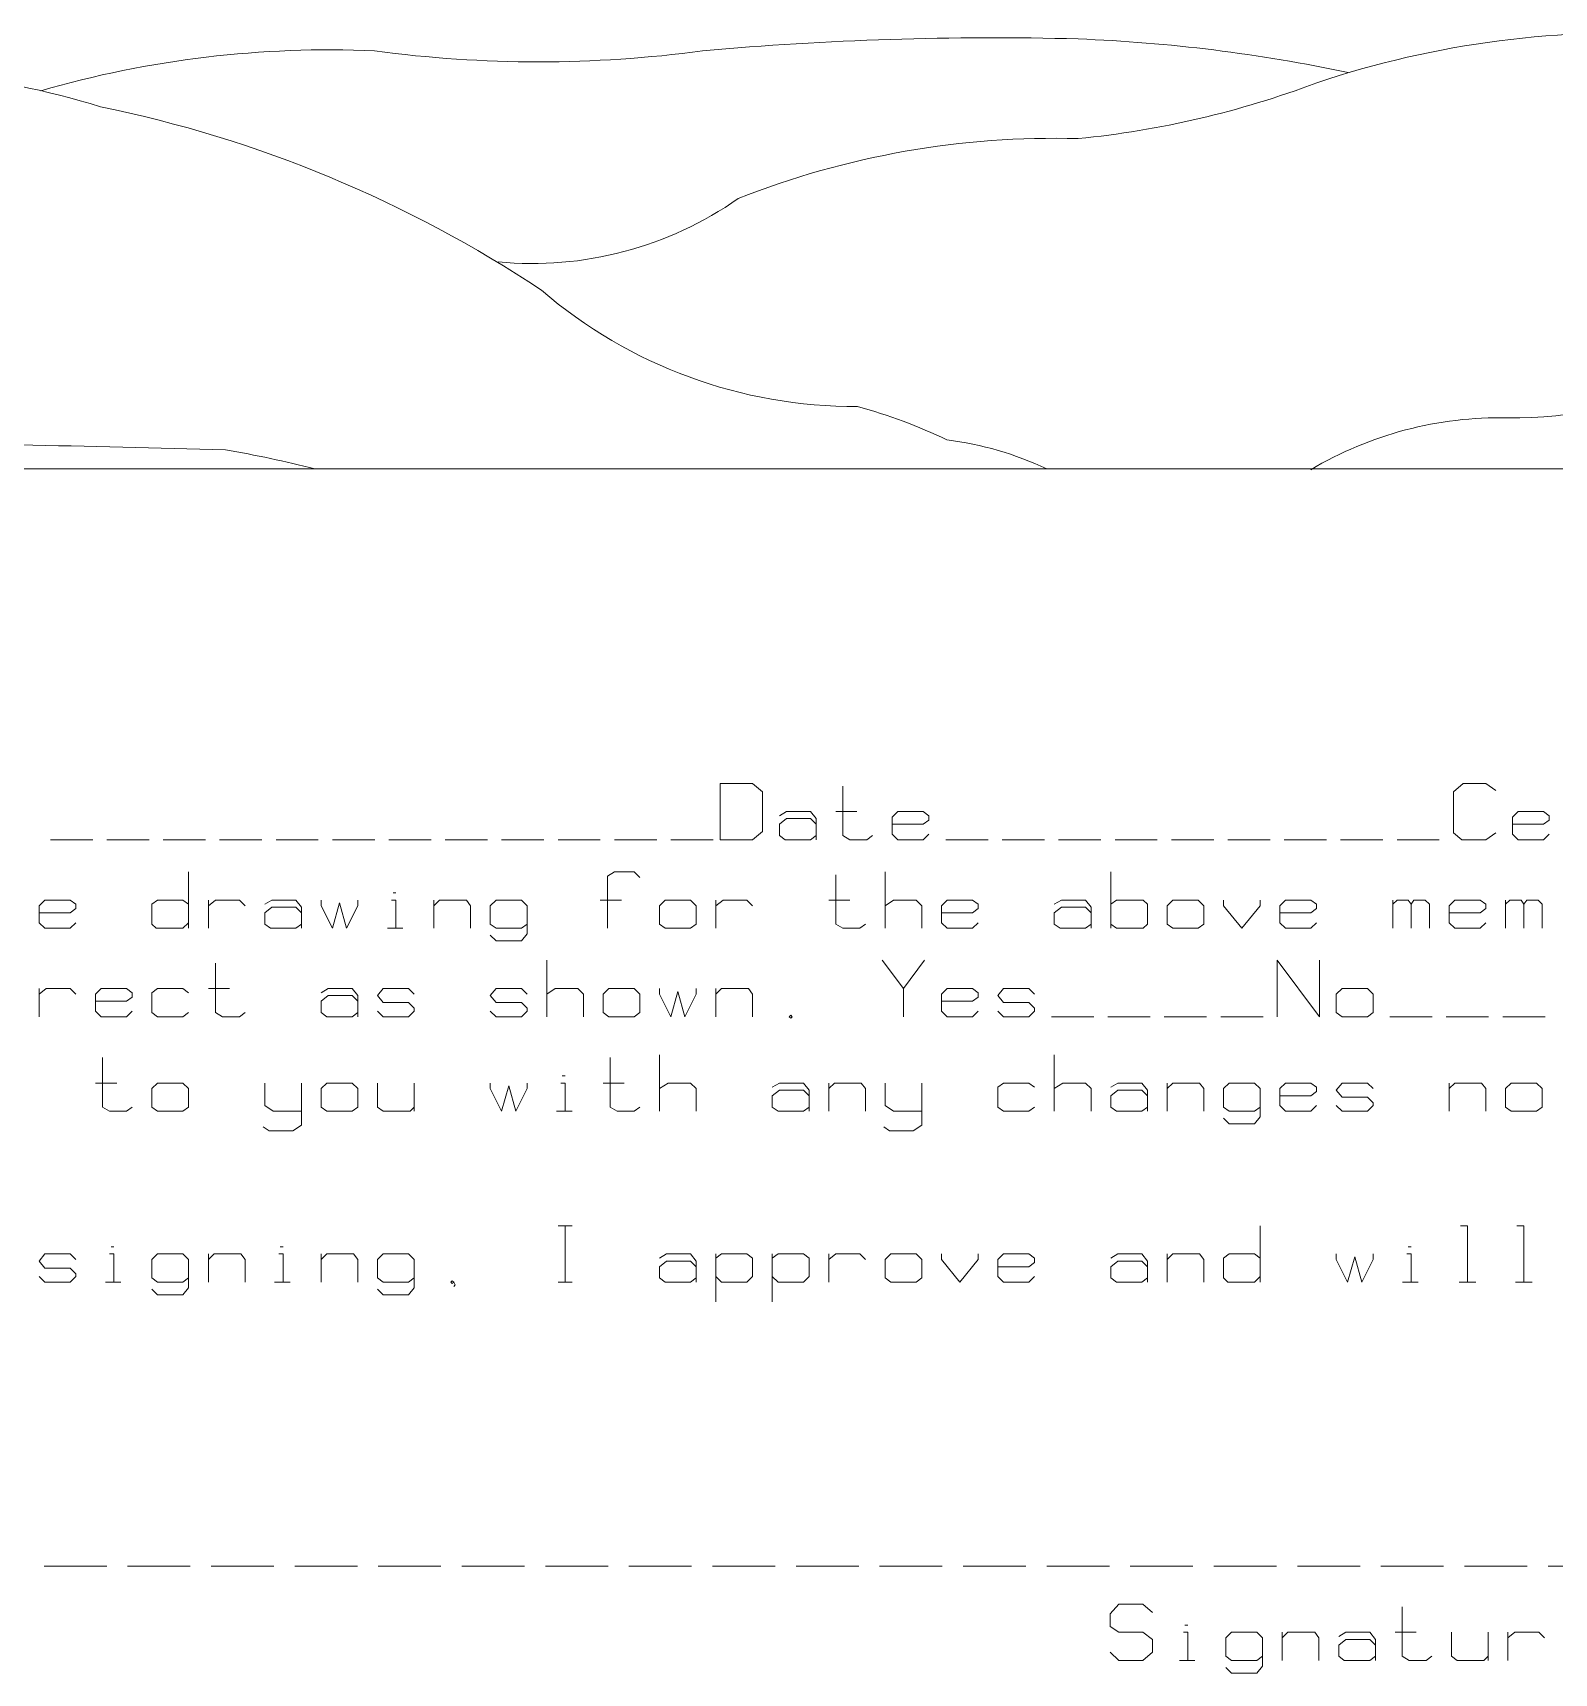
# Model space of a CAD drawing. Header units: inches. Extents: x -113 to 33, y -21 to 28.
# Drawn here: x -93.51 to -74.29, y -21.15 to -0.42 of the extents above; entities that cross this region are included whole.
import ezdxf

# ---------------------------------------------------------------- set-up
doc = ezdxf.new("R2010")
doc.units = ezdxf.units.IN
doc.header["$MEASUREMENT"] = 0
doc.layers.add('1', color=7, linetype='Continuous')

msp = doc.modelspace()

# ---------------------------------------------------------------- linework, layer by layer
at = {"color": 7, "linetype": 'Continuous', "lineweight": 5}
for p, q in [((-84.826, -10.619), (-84.826, -9.906)), ((-84.826, -9.906), (-84.416, -9.906)), ((-84.416, -9.906), (-84.291, -10.013)), ((-83.276, -9.941), (-83.276, -10.565)), ((-75.435, -9.906), (-75.56, -10.013)), ((-75.15, -9.906), (-75.435, -9.906)), ((-75.025, -9.995), (-75.15, -9.906)), ((-84.291, -10.013), (-84.291, -10.512)), ((-75.56, -10.013), (-75.56, -10.529)), ((-84.078, -10.316), (-83.989, -10.262)), ((-83.989, -10.351), (-84.078, -10.423)), ((-83.989, -10.262), (-83.686, -10.262)), ((-83.686, -10.351), (-83.989, -10.351)), ((-83.686, -10.262), (-83.614, -10.351)), ((-83.614, -10.423), (-83.686, -10.351)), ((-83.614, -10.351), (-83.614, -10.619)), ((-83.365, -10.262), (-83.098, -10.262)), ((-82.581, -10.262), (-82.652, -10.333)), ((-82.652, -10.333), (-82.652, -10.547)), ((-82.26, -10.262), (-82.581, -10.262)), ((-82.189, -10.316), (-82.26, -10.262)), ((-82.189, -10.369), (-82.189, -10.316)), ((-74.74, -10.262), (-74.811, -10.333)), ((-74.811, -10.333), (-74.811, -10.547)), ((-74.419, -10.262), (-74.74, -10.262)), ((-74.348, -10.316), (-74.419, -10.262)), ((-74.348, -10.369), (-74.348, -10.316)), ((-84.291, -10.512), (-84.416, -10.619)), ((-84.078, -10.423), (-84.078, -10.565)), ((-84.078, -10.565), (-84.006, -10.619)), ((-83.686, -10.619), (-83.614, -10.565)), ((-83.276, -10.565), (-83.187, -10.619)), ((-82.973, -10.619), (-82.902, -10.565)), ((-82.26, -10.423), (-82.652, -10.423)), ((-82.652, -10.547), (-82.581, -10.619)), ((-82.189, -10.369), (-82.26, -10.423)), ((-82.26, -10.619), (-82.189, -10.547)), ((-75.56, -10.529), (-75.453, -10.619)), ((-75.15, -10.619), (-75.025, -10.529)), ((-74.419, -10.423), (-74.811, -10.423)), ((-74.811, -10.547), (-74.74, -10.619)), ((-74.348, -10.369), (-74.419, -10.423)), ((-74.419, -10.619), (-74.348, -10.547)), ((-93.291, -10.619), (-92.756, -10.619)), ((-92.578, -10.619), (-92.043, -10.619)), ((-91.865, -10.619), (-91.33, -10.619)), ((-91.152, -10.619), (-90.618, -10.619)), ((-90.439, -10.619), (-89.905, -10.619)), ((-89.727, -10.619), (-89.192, -10.619)), ((-89.014, -10.619), (-88.479, -10.619)), ((-88.301, -10.619), (-87.766, -10.619)), ((-87.588, -10.619), (-87.054, -10.619)), ((-86.875, -10.619), (-86.341, -10.619)), ((-86.163, -10.619), (-85.628, -10.619)), ((-85.45, -10.619), (-84.915, -10.619)), ((-84.416, -10.619), (-84.826, -10.619)), ((-84.006, -10.619), (-83.686, -10.619)), ((-83.187, -10.619), (-82.973, -10.619)), ((-82.581, -10.619), (-82.26, -10.619)), ((-81.975, -10.619), (-81.44, -10.619)), ((-81.262, -10.619), (-80.727, -10.619)), ((-80.549, -10.619), (-80.015, -10.619)), ((-79.836, -10.619), (-79.302, -10.619)), ((-79.124, -10.619), (-78.589, -10.619)), ((-78.411, -10.619), (-77.876, -10.619)), ((-77.698, -10.619), (-77.163, -10.619)), ((-76.985, -10.619), (-76.451, -10.619)), ((-76.272, -10.619), (-75.738, -10.619)), ((-75.453, -10.619), (-75.15, -10.619)), ((-74.74, -10.619), (-74.419, -10.619)), ((-91.544, -11.024), (-91.544, -11.737)), ((-86.163, -11.024), (-86.252, -11.077)), ((-86.252, -11.077), (-86.252, -11.737)), ((-85.913, -11.024), (-86.163, -11.024)), ((-85.842, -11.095), (-85.913, -11.024)), ((-83.365, -11.06), (-83.365, -11.683)), ((-82.741, -11.737), (-82.741, -11.024)), ((-79.89, -11.024), (-79.89, -11.737)), ((-93.362, -11.38), (-93.433, -11.452)), ((-93.041, -11.38), (-93.362, -11.38)), ((-92.97, -11.434), (-93.041, -11.38)), ((-92.008, -11.434), (-91.936, -11.38)), ((-91.936, -11.38), (-91.616, -11.38)), ((-91.616, -11.38), (-91.544, -11.434)), ((-91.295, -11.737), (-91.295, -11.38)), ((-91.295, -11.452), (-91.206, -11.38)), ((-91.206, -11.38), (-90.903, -11.38)), ((-90.903, -11.38), (-90.831, -11.452)), ((-90.582, -11.434), (-90.493, -11.38)), ((-90.493, -11.38), (-90.19, -11.38)), ((-90.19, -11.38), (-90.119, -11.47)), ((-89.869, -11.38), (-89.869, -11.452)), ((-89.406, -11.452), (-89.406, -11.38)), ((-88.978, -11.38), (-88.925, -11.38)), ((-88.96, -11.291), (-88.925, -11.291)), ((-88.925, -11.38), (-88.925, -11.737)), ((-88.444, -11.38), (-88.444, -11.737)), ((-88.444, -11.452), (-88.372, -11.38)), ((-88.372, -11.38), (-88.034, -11.38)), ((-88.034, -11.38), (-87.98, -11.452)), ((-87.659, -11.38), (-87.731, -11.452)), ((-87.339, -11.38), (-87.659, -11.38)), ((-87.267, -11.452), (-87.339, -11.38)), ((-86.341, -11.38), (-86.073, -11.38)), ((-85.521, -11.38), (-85.592, -11.452)), ((-85.2, -11.38), (-85.521, -11.38)), ((-85.129, -11.452), (-85.2, -11.38)), ((-84.88, -11.737), (-84.88, -11.38)), ((-84.88, -11.452), (-84.79, -11.38)), ((-84.79, -11.38), (-84.488, -11.38)), ((-84.488, -11.38), (-84.416, -11.452)), ((-83.454, -11.38), (-83.187, -11.38)), ((-82.741, -11.452), (-82.634, -11.38)), ((-82.634, -11.38), (-82.349, -11.38)), ((-82.349, -11.38), (-82.278, -11.452)), ((-81.957, -11.38), (-82.028, -11.452)), ((-81.636, -11.38), (-81.957, -11.38)), ((-81.565, -11.434), (-81.636, -11.38)), ((-80.603, -11.434), (-80.514, -11.38)), ((-80.514, -11.38), (-80.211, -11.38)), ((-80.211, -11.38), (-80.139, -11.47)), ((-79.819, -11.38), (-79.89, -11.434)), ((-79.48, -11.38), (-79.819, -11.38)), ((-79.427, -11.434), (-79.48, -11.38)), ((-79.106, -11.38), (-79.177, -11.452)), ((-78.785, -11.38), (-79.106, -11.38)), ((-78.714, -11.452), (-78.785, -11.38)), ((-78.464, -11.38), (-78.464, -11.452)), ((-78.001, -11.452), (-78.001, -11.38)), ((-77.68, -11.38), (-77.752, -11.452)), ((-77.36, -11.38), (-77.68, -11.38)), ((-77.288, -11.434), (-77.36, -11.38)), ((-76.326, -11.38), (-76.326, -11.737)), ((-76.326, -11.434), (-76.272, -11.38)), ((-76.272, -11.38), (-76.13, -11.38)), ((-76.13, -11.38), (-76.094, -11.434)), ((-76.094, -11.434), (-76.059, -11.38)), ((-76.059, -11.38), (-75.916, -11.38)), ((-75.916, -11.38), (-75.863, -11.434)), ((-75.542, -11.38), (-75.613, -11.452)), ((-75.221, -11.38), (-75.542, -11.38)), ((-75.15, -11.434), (-75.221, -11.38)), ((-74.9, -11.38), (-74.9, -11.737)), ((-74.9, -11.434), (-74.847, -11.38)), ((-74.847, -11.38), (-74.704, -11.38)), ((-74.704, -11.38), (-74.669, -11.434)), ((-74.669, -11.434), (-74.633, -11.38)), ((-74.633, -11.38), (-74.49, -11.38)), ((-74.49, -11.38), (-74.437, -11.434)), ((-93.433, -11.452), (-93.433, -11.666)), ((-93.041, -11.541), (-93.433, -11.541)), ((-92.97, -11.487), (-93.041, -11.541)), ((-92.97, -11.487), (-92.97, -11.434)), ((-92.008, -11.452), (-92.008, -11.434)), ((-92.008, -11.683), (-92.008, -11.452)), ((-90.493, -11.47), (-90.582, -11.541)), ((-90.582, -11.541), (-90.582, -11.683)), ((-90.19, -11.47), (-90.493, -11.47)), ((-90.119, -11.541), (-90.19, -11.47)), ((-90.119, -11.47), (-90.119, -11.737)), ((-89.869, -11.452), (-89.727, -11.737)), ((-89.727, -11.737), (-89.637, -11.416)), ((-89.637, -11.416), (-89.548, -11.737)), ((-89.548, -11.737), (-89.406, -11.452)), ((-87.98, -11.452), (-87.98, -11.737)), ((-87.731, -11.452), (-87.731, -11.683)), ((-87.267, -11.452), (-87.267, -11.755)), ((-85.592, -11.452), (-85.592, -11.683)), ((-85.129, -11.683), (-85.129, -11.452)), ((-82.278, -11.452), (-82.278, -11.737)), ((-82.028, -11.452), (-82.028, -11.666)), ((-81.636, -11.541), (-82.028, -11.541)), ((-81.565, -11.487), (-81.636, -11.541)), ((-81.565, -11.487), (-81.565, -11.434)), ((-80.514, -11.47), (-80.603, -11.541)), ((-80.603, -11.541), (-80.603, -11.683)), ((-80.211, -11.47), (-80.514, -11.47)), ((-80.139, -11.541), (-80.211, -11.47)), ((-80.139, -11.47), (-80.139, -11.737)), ((-79.427, -11.683), (-79.427, -11.434)), ((-79.177, -11.452), (-79.177, -11.683)), ((-78.714, -11.683), (-78.714, -11.452)), ((-78.464, -11.452), (-78.233, -11.737)), ((-78.233, -11.737), (-78.001, -11.452)), ((-77.752, -11.452), (-77.752, -11.666)), ((-77.36, -11.541), (-77.752, -11.541)), ((-77.288, -11.487), (-77.36, -11.541)), ((-77.288, -11.487), (-77.288, -11.434)), ((-76.094, -11.434), (-76.094, -11.737)), ((-75.863, -11.434), (-75.863, -11.737)), ((-75.613, -11.452), (-75.613, -11.666)), ((-75.221, -11.541), (-75.613, -11.541)), ((-75.15, -11.487), (-75.221, -11.541)), ((-75.15, -11.487), (-75.15, -11.434)), ((-74.669, -11.434), (-74.669, -11.737)), ((-74.437, -11.434), (-74.437, -11.737)), ((-93.433, -11.666), (-93.362, -11.737)), ((-93.362, -11.737), (-93.041, -11.737)), ((-93.041, -11.737), (-92.97, -11.666)), ((-91.954, -11.737), (-92.008, -11.683)), ((-91.616, -11.737), (-91.954, -11.737)), ((-91.544, -11.666), (-91.616, -11.737)), ((-90.582, -11.683), (-90.511, -11.737)), ((-90.511, -11.737), (-90.19, -11.737)), ((-90.19, -11.737), (-90.119, -11.683)), ((-89.032, -11.737), (-88.836, -11.737)), ((-87.731, -11.683), (-87.659, -11.737)), ((-87.659, -11.737), (-87.339, -11.737)), ((-87.339, -11.737), (-87.267, -11.683)), ((-87.267, -11.808), (-87.339, -11.897)), ((-87.267, -11.755), (-87.267, -11.808)), ((-85.592, -11.683), (-85.521, -11.737)), ((-85.521, -11.737), (-85.2, -11.737)), ((-85.2, -11.737), (-85.129, -11.683)), ((-83.365, -11.683), (-83.276, -11.737)), ((-83.276, -11.737), (-83.062, -11.737)), ((-83.062, -11.737), (-82.991, -11.683)), ((-82.028, -11.666), (-81.957, -11.737)), ((-81.957, -11.737), (-81.636, -11.737)), ((-81.636, -11.737), (-81.565, -11.666)), ((-80.603, -11.683), (-80.531, -11.737)), ((-80.531, -11.737), (-80.211, -11.737)), ((-80.211, -11.737), (-80.139, -11.683)), ((-79.89, -11.683), (-79.819, -11.737)), ((-79.819, -11.737), (-79.48, -11.737)), ((-79.48, -11.737), (-79.427, -11.683)), ((-79.177, -11.683), (-79.106, -11.737)), ((-79.106, -11.737), (-78.785, -11.737)), ((-78.785, -11.737), (-78.714, -11.683)), ((-77.752, -11.666), (-77.68, -11.737)), ((-77.68, -11.737), (-77.36, -11.737)), ((-77.36, -11.737), (-77.288, -11.666)), ((-75.613, -11.666), (-75.542, -11.737)), ((-75.542, -11.737), (-75.221, -11.737)), ((-75.221, -11.737), (-75.15, -11.666)), ((-87.659, -11.897), (-87.731, -11.826)), ((-87.339, -11.897), (-87.659, -11.897)), ((-91.206, -12.178), (-91.206, -12.802)), ((-87.018, -12.855), (-87.018, -12.142)), ((-82.777, -12.142), (-82.509, -12.499)), ((-82.509, -12.499), (-82.242, -12.142)), ((-77.787, -12.855), (-77.787, -12.142)), ((-77.787, -12.142), (-77.253, -12.855)), ((-77.253, -12.855), (-77.253, -12.142)), ((-93.433, -12.855), (-93.433, -12.499)), ((-93.433, -12.57), (-93.344, -12.499)), ((-93.344, -12.499), (-93.041, -12.499)), ((-93.041, -12.499), (-92.97, -12.57)), ((-92.649, -12.499), (-92.72, -12.57)), ((-92.72, -12.57), (-92.72, -12.784)), ((-92.328, -12.499), (-92.649, -12.499)), ((-92.257, -12.552), (-92.328, -12.499)), ((-92.257, -12.606), (-92.328, -12.659)), ((-92.257, -12.606), (-92.257, -12.552)), ((-91.936, -12.499), (-92.008, -12.552)), ((-92.008, -12.552), (-92.008, -12.802)), ((-91.616, -12.499), (-91.936, -12.499)), ((-91.544, -12.552), (-91.616, -12.499)), ((-91.295, -12.499), (-91.027, -12.499)), ((-89.869, -12.552), (-89.78, -12.499)), ((-89.78, -12.588), (-89.869, -12.659)), ((-89.78, -12.499), (-89.477, -12.499)), ((-89.477, -12.588), (-89.78, -12.588)), ((-89.477, -12.499), (-89.406, -12.588)), ((-89.406, -12.659), (-89.477, -12.588)), ((-89.406, -12.588), (-89.406, -12.855)), ((-89.085, -12.499), (-89.156, -12.588)), ((-89.156, -12.588), (-89.085, -12.677)), ((-88.764, -12.499), (-89.085, -12.499)), ((-88.693, -12.57), (-88.764, -12.499)), ((-87.659, -12.499), (-87.731, -12.588)), ((-87.731, -12.588), (-87.659, -12.677)), ((-87.339, -12.499), (-87.659, -12.499)), ((-87.267, -12.57), (-87.339, -12.499)), ((-87.018, -12.57), (-86.911, -12.499)), ((-86.911, -12.499), (-86.626, -12.499)), ((-86.626, -12.499), (-86.555, -12.57)), ((-86.555, -12.57), (-86.555, -12.855)), ((-86.234, -12.499), (-86.305, -12.57)), ((-86.305, -12.57), (-86.305, -12.802)), ((-85.913, -12.499), (-86.234, -12.499)), ((-85.842, -12.57), (-85.913, -12.499)), ((-85.842, -12.802), (-85.842, -12.57)), ((-85.592, -12.499), (-85.592, -12.57)), ((-85.592, -12.57), (-85.45, -12.855)), ((-85.45, -12.855), (-85.361, -12.534)), ((-85.361, -12.534), (-85.272, -12.855)), ((-85.272, -12.855), (-85.129, -12.57)), ((-85.129, -12.57), (-85.129, -12.499)), ((-84.88, -12.499), (-84.88, -12.855)), ((-84.88, -12.57), (-84.808, -12.499)), ((-84.808, -12.499), (-84.47, -12.499)), ((-84.47, -12.499), (-84.416, -12.57)), ((-84.416, -12.57), (-84.416, -12.855)), ((-82.509, -12.499), (-82.509, -12.855)), ((-81.957, -12.499), (-82.028, -12.57)), ((-82.028, -12.57), (-82.028, -12.784)), ((-81.636, -12.499), (-81.957, -12.499)), ((-81.565, -12.552), (-81.636, -12.499)), ((-81.565, -12.606), (-81.636, -12.659)), ((-81.565, -12.606), (-81.565, -12.552)), ((-81.244, -12.499), (-81.316, -12.588)), ((-81.316, -12.588), (-81.244, -12.677)), ((-80.924, -12.499), (-81.244, -12.499)), ((-80.852, -12.57), (-80.924, -12.499)), ((-76.967, -12.499), (-77.039, -12.57)), ((-77.039, -12.57), (-77.039, -12.802)), ((-76.647, -12.499), (-76.967, -12.499)), ((-76.575, -12.57), (-76.647, -12.499)), ((-76.575, -12.802), (-76.575, -12.57)), ((-92.328, -12.659), (-92.72, -12.659)), ((-92.72, -12.784), (-92.649, -12.855)), ((-92.328, -12.855), (-92.257, -12.784)), ((-92.008, -12.802), (-91.936, -12.855)), ((-91.616, -12.855), (-91.544, -12.802)), ((-91.206, -12.802), (-91.117, -12.855)), ((-90.903, -12.855), (-90.831, -12.802)), ((-89.869, -12.659), (-89.869, -12.802)), ((-89.869, -12.802), (-89.798, -12.855)), ((-89.477, -12.855), (-89.406, -12.802)), ((-89.085, -12.855), (-89.156, -12.784)), ((-89.085, -12.677), (-88.782, -12.677)), ((-88.782, -12.677), (-88.764, -12.677)), ((-88.764, -12.677), (-88.693, -12.748)), ((-88.693, -12.784), (-88.764, -12.855)), ((-88.693, -12.748), (-88.693, -12.784)), ((-87.659, -12.855), (-87.731, -12.784)), ((-87.659, -12.677), (-87.357, -12.677)), ((-87.357, -12.677), (-87.339, -12.677)), ((-87.339, -12.677), (-87.267, -12.748)), ((-87.267, -12.784), (-87.339, -12.855)), ((-87.267, -12.748), (-87.267, -12.784)), ((-86.305, -12.802), (-86.234, -12.855)), ((-85.913, -12.855), (-85.842, -12.802)), ((-83.935, -12.837), (-83.953, -12.855)), ((-83.917, -12.855), (-83.935, -12.837)), ((-81.636, -12.659), (-82.028, -12.659)), ((-82.028, -12.784), (-81.957, -12.855)), ((-81.636, -12.855), (-81.565, -12.784)), ((-81.244, -12.855), (-81.316, -12.784)), ((-81.244, -12.677), (-80.941, -12.677)), ((-80.941, -12.677), (-80.924, -12.677)), ((-80.924, -12.677), (-80.852, -12.748)), ((-80.852, -12.784), (-80.924, -12.855)), ((-80.852, -12.748), (-80.852, -12.784)), ((-77.039, -12.802), (-76.967, -12.855)), ((-76.647, -12.855), (-76.575, -12.802)), ((-92.649, -12.855), (-92.328, -12.855)), ((-91.936, -12.855), (-91.616, -12.855)), ((-91.117, -12.855), (-90.903, -12.855)), ((-89.798, -12.855), (-89.477, -12.855)), ((-88.764, -12.855), (-89.085, -12.855)), ((-87.339, -12.855), (-87.659, -12.855)), ((-86.234, -12.855), (-85.913, -12.855)), ((-83.953, -12.855), (-83.935, -12.873)), ((-83.935, -12.873), (-83.917, -12.855)), ((-81.957, -12.855), (-81.636, -12.855)), ((-80.924, -12.855), (-81.244, -12.855)), ((-80.638, -12.855), (-80.104, -12.855)), ((-79.926, -12.855), (-79.391, -12.855)), ((-79.213, -12.855), (-78.678, -12.855)), ((-78.5, -12.855), (-77.965, -12.855)), ((-76.967, -12.855), (-76.647, -12.855)), ((-76.362, -12.855), (-75.827, -12.855)), ((-75.649, -12.855), (-75.114, -12.855)), ((-74.936, -12.855), (-74.401, -12.855)), ((-92.631, -13.372), (-92.631, -13.996)), ((-86.216, -13.372), (-86.216, -13.996)), ((-85.592, -14.049), (-85.592, -13.336)), ((-80.603, -14.049), (-80.603, -13.336)), ((-86.822, -13.604), (-86.786, -13.604)), ((-92.72, -13.693), (-92.453, -13.693)), ((-91.936, -13.693), (-92.008, -13.764)), ((-92.008, -13.764), (-92.008, -13.996)), ((-91.616, -13.693), (-91.936, -13.693)), ((-91.544, -13.764), (-91.616, -13.693)), ((-91.544, -13.996), (-91.544, -13.764)), ((-90.582, -13.693), (-90.582, -13.978)), ((-90.119, -13.693), (-90.119, -14.049)), ((-89.798, -13.693), (-89.869, -13.764)), ((-89.869, -13.764), (-89.869, -13.996)), ((-89.477, -13.693), (-89.798, -13.693)), ((-89.406, -13.764), (-89.477, -13.693)), ((-89.406, -13.996), (-89.406, -13.764)), ((-89.156, -13.693), (-89.156, -13.996)), ((-88.693, -13.996), (-88.693, -13.693)), ((-87.731, -13.693), (-87.731, -13.764)), ((-87.731, -13.764), (-87.588, -14.049)), ((-87.588, -14.049), (-87.499, -13.728)), ((-87.499, -13.728), (-87.41, -14.049)), ((-87.41, -14.049), (-87.267, -13.764)), ((-87.267, -13.764), (-87.267, -13.693)), ((-86.84, -13.693), (-86.786, -13.693)), ((-86.786, -13.693), (-86.786, -14.049)), ((-86.305, -13.693), (-86.038, -13.693)), ((-85.592, -13.764), (-85.485, -13.693)), ((-85.485, -13.693), (-85.2, -13.693)), ((-85.2, -13.693), (-85.129, -13.764)), ((-85.129, -13.764), (-85.129, -14.049)), ((-84.167, -13.746), (-84.078, -13.693)), ((-84.078, -13.782), (-84.167, -13.853)), ((-84.167, -13.853), (-84.167, -13.996)), ((-84.078, -13.693), (-83.775, -13.693)), ((-83.775, -13.782), (-84.078, -13.782)), ((-83.775, -13.693), (-83.703, -13.782)), ((-83.703, -13.853), (-83.775, -13.782)), ((-83.703, -13.782), (-83.703, -14.049)), ((-83.454, -13.693), (-83.454, -14.049)), ((-83.454, -13.764), (-83.383, -13.693)), ((-83.383, -13.693), (-83.044, -13.693)), ((-83.044, -13.693), (-82.991, -13.764)), ((-82.991, -13.764), (-82.991, -14.049)), ((-82.741, -13.693), (-82.741, -13.978)), ((-82.278, -13.693), (-82.278, -14.049)), ((-81.244, -13.693), (-81.316, -13.746)), ((-81.316, -13.746), (-81.316, -13.996)), ((-80.924, -13.693), (-81.244, -13.693)), ((-80.852, -13.746), (-80.924, -13.693)), ((-80.603, -13.764), (-80.496, -13.693)), ((-80.496, -13.693), (-80.211, -13.693)), ((-80.211, -13.693), (-80.139, -13.764)), ((-80.139, -13.764), (-80.139, -14.049)), ((-79.89, -13.746), (-79.801, -13.693)), ((-79.801, -13.782), (-79.89, -13.853)), ((-79.89, -13.853), (-79.89, -13.996)), ((-79.801, -13.693), (-79.498, -13.693)), ((-79.498, -13.782), (-79.801, -13.782)), ((-79.498, -13.693), (-79.427, -13.782)), ((-79.427, -13.853), (-79.498, -13.782)), ((-79.427, -13.782), (-79.427, -14.049)), ((-79.177, -13.693), (-79.177, -14.049)), ((-79.177, -13.764), (-79.106, -13.693)), ((-79.106, -13.693), (-78.767, -13.693)), ((-78.767, -13.693), (-78.714, -13.764)), ((-78.714, -13.764), (-78.714, -14.049)), ((-78.393, -13.693), (-78.464, -13.764)), ((-78.464, -13.764), (-78.464, -13.996)), ((-78.072, -13.693), (-78.393, -13.693)), ((-78.001, -13.764), (-78.072, -13.693)), ((-78.001, -13.764), (-78.001, -14.067)), ((-77.68, -13.693), (-77.752, -13.764)), ((-77.752, -13.764), (-77.752, -13.978)), ((-77.36, -13.853), (-77.752, -13.853)), ((-77.36, -13.693), (-77.68, -13.693)), ((-77.288, -13.746), (-77.36, -13.693)), ((-77.288, -13.8), (-77.36, -13.853)), ((-77.288, -13.8), (-77.288, -13.746)), ((-76.967, -13.693), (-77.039, -13.782)), ((-77.039, -13.782), (-76.967, -13.871)), ((-76.647, -13.693), (-76.967, -13.693)), ((-76.967, -13.871), (-76.665, -13.871)), ((-76.665, -13.871), (-76.647, -13.871)), ((-76.575, -13.764), (-76.647, -13.693)), ((-76.647, -13.871), (-76.575, -13.942)), ((-75.613, -13.693), (-75.613, -14.049)), ((-75.613, -13.764), (-75.542, -13.693)), ((-75.542, -13.693), (-75.203, -13.693)), ((-75.203, -13.693), (-75.15, -13.764)), ((-75.15, -13.764), (-75.15, -14.049)), ((-74.829, -13.693), (-74.9, -13.764)), ((-74.9, -13.764), (-74.9, -13.996)), ((-74.508, -13.693), (-74.829, -13.693)), ((-74.437, -13.764), (-74.508, -13.693)), ((-74.437, -13.996), (-74.437, -13.764)), ((-92.631, -13.996), (-92.542, -14.049)), ((-92.542, -14.049), (-92.328, -14.049)), ((-92.328, -14.049), (-92.257, -13.996)), ((-92.008, -13.996), (-91.936, -14.049)), ((-91.936, -14.049), (-91.616, -14.049)), ((-91.616, -14.049), (-91.544, -13.996)), ((-90.582, -13.978), (-90.475, -14.049)), ((-90.475, -14.049), (-90.119, -14.049)), ((-90.119, -14.049), (-90.119, -14.156)), ((-89.869, -13.996), (-89.798, -14.049)), ((-89.798, -14.049), (-89.477, -14.049)), ((-89.477, -14.049), (-89.406, -13.996)), ((-89.156, -13.996), (-89.085, -14.049)), ((-89.085, -14.049), (-88.746, -14.049)), ((-88.746, -14.049), (-88.693, -13.996)), ((-88.693, -13.996), (-88.693, -14.049)), ((-86.893, -14.049), (-86.697, -14.049)), ((-86.216, -13.996), (-86.127, -14.049)), ((-86.127, -14.049), (-85.913, -14.049)), ((-85.913, -14.049), (-85.842, -13.996)), ((-84.167, -13.996), (-84.095, -14.049)), ((-84.095, -14.049), (-83.775, -14.049)), ((-83.775, -14.049), (-83.703, -13.996)), ((-82.741, -13.978), (-82.634, -14.049)), ((-82.634, -14.049), (-82.278, -14.049)), ((-82.278, -14.049), (-82.278, -14.156)), ((-81.316, -13.996), (-81.244, -14.049)), ((-81.244, -14.049), (-80.924, -14.049)), ((-80.924, -14.049), (-80.852, -13.996)), ((-79.89, -13.996), (-79.819, -14.049)), ((-79.819, -14.049), (-79.498, -14.049)), ((-79.498, -14.049), (-79.427, -13.996)), ((-78.464, -13.996), (-78.393, -14.049)), ((-78.393, -14.049), (-78.072, -14.049)), ((-78.072, -14.049), (-78.001, -13.996)), ((-78.001, -14.067), (-78.001, -14.12)), ((-77.752, -13.978), (-77.68, -14.049)), ((-77.68, -14.049), (-77.36, -14.049)), ((-77.36, -14.049), (-77.288, -13.978)), ((-76.967, -14.049), (-77.039, -13.978)), ((-76.647, -14.049), (-76.967, -14.049)), ((-76.575, -13.978), (-76.647, -14.049)), ((-76.575, -13.942), (-76.575, -13.978)), ((-74.9, -13.996), (-74.829, -14.049)), ((-74.829, -14.049), (-74.508, -14.049)), ((-74.508, -14.049), (-74.437, -13.996)), ((-90.528, -14.299), (-90.6, -14.245)), ((-90.226, -14.299), (-90.528, -14.299)), ((-90.119, -14.227), (-90.226, -14.299)), ((-90.119, -14.156), (-90.119, -14.227)), ((-82.688, -14.299), (-82.759, -14.245)), ((-82.385, -14.299), (-82.688, -14.299)), ((-82.278, -14.227), (-82.385, -14.299)), ((-82.278, -14.156), (-82.278, -14.227)), ((-78.393, -14.209), (-78.464, -14.138)), ((-78.072, -14.209), (-78.393, -14.209)), ((-78.001, -14.12), (-78.072, -14.209)), ((-86.875, -15.497), (-86.697, -15.497)), ((-86.786, -16.21), (-86.786, -15.497)), ((-78.001, -15.497), (-78.001, -16.21)), ((-75.471, -15.497), (-75.381, -15.497)), ((-75.381, -15.497), (-75.381, -16.21)), ((-74.758, -15.497), (-74.669, -15.497)), ((-74.669, -15.497), (-74.669, -16.21)), ((-93.362, -15.853), (-93.433, -15.943)), ((-93.433, -15.943), (-93.362, -16.032)), ((-93.041, -15.853), (-93.362, -15.853)), ((-92.97, -15.925), (-93.041, -15.853)), ((-92.542, -15.853), (-92.489, -15.853)), ((-92.524, -15.764), (-92.489, -15.764)), ((-92.489, -15.853), (-92.489, -16.21)), ((-91.936, -15.853), (-92.008, -15.925)), ((-92.008, -15.925), (-92.008, -16.156)), ((-91.616, -15.853), (-91.936, -15.853)), ((-91.544, -15.925), (-91.616, -15.853)), ((-91.544, -15.925), (-91.544, -16.228)), ((-91.295, -15.853), (-91.295, -16.21)), ((-91.295, -15.925), (-91.223, -15.853)), ((-91.223, -15.853), (-90.885, -15.853)), ((-90.885, -15.853), (-90.831, -15.925)), ((-90.831, -15.925), (-90.831, -16.21)), ((-90.404, -15.853), (-90.35, -15.853)), ((-90.386, -15.764), (-90.35, -15.764)), ((-90.35, -15.853), (-90.35, -16.21)), ((-89.869, -15.853), (-89.869, -16.21)), ((-89.869, -15.925), (-89.798, -15.853)), ((-89.798, -15.853), (-89.459, -15.853)), ((-89.459, -15.853), (-89.406, -15.925)), ((-89.406, -15.925), (-89.406, -16.21)), ((-89.085, -15.853), (-89.156, -15.925)), ((-89.156, -15.925), (-89.156, -16.156)), ((-88.764, -15.853), (-89.085, -15.853)), ((-88.693, -15.925), (-88.764, -15.853)), ((-88.693, -15.925), (-88.693, -16.228)), ((-85.592, -15.907), (-85.503, -15.853)), ((-85.503, -15.943), (-85.592, -16.014)), ((-85.503, -15.853), (-85.2, -15.853)), ((-85.2, -15.943), (-85.503, -15.943)), ((-85.2, -15.853), (-85.129, -15.943)), ((-85.129, -16.014), (-85.2, -15.943)), ((-85.129, -15.943), (-85.129, -16.21)), ((-84.88, -15.907), (-84.808, -15.853)), ((-84.88, -16.459), (-84.88, -15.853)), ((-84.808, -15.853), (-84.488, -15.853)), ((-84.488, -15.853), (-84.416, -15.907)), ((-84.416, -15.907), (-84.416, -16.139)), ((-84.167, -15.907), (-84.095, -15.853)), ((-84.167, -16.459), (-84.167, -15.853)), ((-84.095, -15.853), (-83.775, -15.853)), ((-83.775, -15.853), (-83.703, -15.907)), ((-83.703, -15.907), (-83.703, -16.139)), ((-83.454, -16.21), (-83.454, -15.853)), ((-83.454, -15.925), (-83.365, -15.853)), ((-83.365, -15.853), (-83.062, -15.853)), ((-83.062, -15.853), (-82.991, -15.925)), ((-82.67, -15.853), (-82.741, -15.925)), ((-82.741, -15.925), (-82.741, -16.156)), ((-82.349, -15.853), (-82.67, -15.853)), ((-82.278, -15.925), (-82.349, -15.853)), ((-82.278, -16.156), (-82.278, -15.925)), ((-82.028, -15.853), (-82.028, -15.925)), ((-82.028, -15.925), (-81.797, -16.21)), ((-81.797, -16.21), (-81.565, -15.925)), ((-81.565, -15.925), (-81.565, -15.853)), ((-81.244, -15.853), (-81.316, -15.925)), ((-81.316, -15.925), (-81.316, -16.139)), ((-80.924, -15.853), (-81.244, -15.853)), ((-80.852, -15.907), (-80.924, -15.853)), ((-80.852, -15.96), (-80.924, -16.014)), ((-80.852, -15.96), (-80.852, -15.907)), ((-79.89, -15.907), (-79.801, -15.853)), ((-79.801, -15.943), (-79.89, -16.014)), ((-79.801, -15.853), (-79.498, -15.853)), ((-79.498, -15.943), (-79.801, -15.943)), ((-79.498, -15.853), (-79.427, -15.943)), ((-79.427, -16.014), (-79.498, -15.943)), ((-79.427, -15.943), (-79.427, -16.21)), ((-79.177, -15.853), (-79.177, -16.21)), ((-79.177, -15.925), (-79.106, -15.853)), ((-79.106, -15.853), (-78.767, -15.853)), ((-78.767, -15.853), (-78.714, -15.925)), ((-78.714, -15.925), (-78.714, -16.21)), ((-78.464, -15.907), (-78.393, -15.853)), ((-78.464, -15.925), (-78.464, -15.907)), ((-78.464, -16.156), (-78.464, -15.925)), ((-78.393, -15.853), (-78.072, -15.853)), ((-78.072, -15.853), (-78.001, -15.907)), ((-77.039, -15.853), (-77.039, -15.925)), ((-77.039, -15.925), (-76.896, -16.21)), ((-76.896, -16.21), (-76.807, -15.889)), ((-76.807, -15.889), (-76.718, -16.21)), ((-76.718, -16.21), (-76.575, -15.925)), ((-76.575, -15.925), (-76.575, -15.853)), ((-76.148, -15.853), (-76.094, -15.853)), ((-76.13, -15.764), (-76.094, -15.764)), ((-76.094, -15.853), (-76.094, -16.21)), ((-93.362, -16.21), (-93.433, -16.139)), ((-93.362, -16.032), (-93.059, -16.032)), ((-93.059, -16.032), (-93.041, -16.032)), ((-93.041, -16.032), (-92.97, -16.103)), ((-92.97, -16.139), (-93.041, -16.21)), ((-92.97, -16.103), (-92.97, -16.139)), ((-92.008, -16.156), (-91.936, -16.21)), ((-91.616, -16.21), (-91.544, -16.156)), ((-89.156, -16.156), (-89.085, -16.21)), ((-88.764, -16.21), (-88.693, -16.156)), ((-85.592, -16.014), (-85.592, -16.156)), ((-85.592, -16.156), (-85.521, -16.21)), ((-85.2, -16.21), (-85.129, -16.156)), ((-84.808, -16.21), (-84.88, -16.139)), ((-84.416, -16.139), (-84.488, -16.21)), ((-84.095, -16.21), (-84.167, -16.139)), ((-83.703, -16.139), (-83.775, -16.21)), ((-82.741, -16.156), (-82.67, -16.21)), ((-82.349, -16.21), (-82.278, -16.156)), ((-80.924, -16.014), (-81.316, -16.014)), ((-81.316, -16.139), (-81.244, -16.21)), ((-80.924, -16.21), (-80.852, -16.139)), ((-79.89, -16.014), (-79.89, -16.156)), ((-79.89, -16.156), (-79.819, -16.21)), ((-79.498, -16.21), (-79.427, -16.156)), ((-78.411, -16.21), (-78.464, -16.156)), ((-78.001, -16.139), (-78.072, -16.21)), ((-93.041, -16.21), (-93.362, -16.21)), ((-92.596, -16.21), (-92.4, -16.21)), ((-91.936, -16.37), (-92.008, -16.299)), ((-91.936, -16.21), (-91.616, -16.21)), ((-91.616, -16.37), (-91.936, -16.37)), ((-91.544, -16.281), (-91.616, -16.37)), ((-91.544, -16.228), (-91.544, -16.281)), ((-90.457, -16.21), (-90.261, -16.21)), ((-89.085, -16.37), (-89.156, -16.299)), ((-89.085, -16.21), (-88.764, -16.21)), ((-88.764, -16.37), (-89.085, -16.37)), ((-88.693, -16.281), (-88.764, -16.37)), ((-88.693, -16.228), (-88.693, -16.281)), ((-88.212, -16.192), (-88.23, -16.21)), ((-88.23, -16.21), (-88.212, -16.228)), ((-88.194, -16.21), (-88.212, -16.192)), ((-88.212, -16.228), (-88.194, -16.21)), ((-88.194, -16.21), (-88.176, -16.245)), ((-88.176, -16.245), (-88.194, -16.263)), ((-86.875, -16.21), (-86.697, -16.21)), ((-85.521, -16.21), (-85.2, -16.21)), ((-84.488, -16.21), (-84.808, -16.21)), ((-83.775, -16.21), (-84.095, -16.21)), ((-82.67, -16.21), (-82.349, -16.21)), ((-81.244, -16.21), (-80.924, -16.21)), ((-79.819, -16.21), (-79.498, -16.21)), ((-78.072, -16.21), (-78.411, -16.21)), ((-76.201, -16.21), (-76.005, -16.21)), ((-75.488, -16.21), (-75.275, -16.21)), ((-74.776, -16.21), (-74.562, -16.21)), ((-93.371, -19.798), (-92.579, -19.798)), ((-92.315, -19.798), (-91.523, -19.798)), ((-91.259, -19.798), (-90.467, -19.798)), ((-90.203, -19.798), (-89.411, -19.798)), ((-89.147, -19.798), (-88.355, -19.798)), ((-88.091, -19.798), (-87.299, -19.798)), ((-87.035, -19.798), (-86.243, -19.798)), ((-85.979, -19.798), (-85.187, -19.798)), ((-84.923, -19.798), (-84.131, -19.798)), ((-83.867, -19.798), (-83.075, -19.798)), ((-82.811, -19.798), (-82.019, -19.798)), ((-81.755, -19.798), (-80.963, -19.798)), ((-80.699, -19.798), (-79.907, -19.798)), ((-79.643, -19.798), (-78.851, -19.798)), ((-78.587, -19.798), (-77.795, -19.798)), ((-77.531, -19.798), (-76.739, -19.798)), ((-76.475, -19.798), (-75.683, -19.798)), ((-75.419, -19.798), (-74.627, -19.798)), ((-74.363, -19.798), (-73.571, -19.798)), ((-79.789, -20.279), (-79.896, -20.404)), ((-79.486, -20.279), (-79.789, -20.279)), ((-79.362, -20.386), (-79.486, -20.279)), ((-76.208, -20.315), (-76.208, -20.938)), ((-79.896, -20.404), (-79.896, -20.564)), ((-79.896, -20.564), (-79.789, -20.635)), ((-79.789, -20.635), (-79.486, -20.635)), ((-79.486, -20.635), (-79.362, -20.725)), ((-79.362, -20.725), (-79.362, -20.885)), ((-78.97, -20.635), (-78.916, -20.635)), ((-78.952, -20.546), (-78.916, -20.546)), ((-78.916, -20.635), (-78.916, -20.992)), ((-78.364, -20.635), (-78.435, -20.707)), ((-78.435, -20.707), (-78.435, -20.938)), ((-78.043, -20.635), (-78.364, -20.635)), ((-77.972, -20.707), (-78.043, -20.635)), ((-77.972, -20.707), (-77.972, -21.01)), ((-77.722, -20.635), (-77.722, -20.992)), ((-77.722, -20.707), (-77.651, -20.635)), ((-77.651, -20.635), (-77.312, -20.635)), ((-77.312, -20.635), (-77.259, -20.707)), ((-77.259, -20.707), (-77.259, -20.992)), ((-77.009, -20.689), (-76.92, -20.635)), ((-76.92, -20.725), (-77.009, -20.796)), ((-76.92, -20.635), (-76.617, -20.635)), ((-76.617, -20.725), (-76.92, -20.725)), ((-76.617, -20.635), (-76.546, -20.725)), ((-76.546, -20.796), (-76.617, -20.725)), ((-76.546, -20.725), (-76.546, -20.992)), ((-76.297, -20.635), (-76.029, -20.635)), ((-75.584, -20.635), (-75.584, -20.938)), ((-75.121, -20.938), (-75.121, -20.635)), ((-74.871, -20.992), (-74.871, -20.635)), ((-74.871, -20.707), (-74.782, -20.635)), ((-74.782, -20.635), (-74.479, -20.635)), ((-74.479, -20.635), (-74.408, -20.707)), ((-79.789, -20.992), (-79.896, -20.885)), ((-79.362, -20.885), (-79.486, -20.992)), ((-78.435, -20.938), (-78.364, -20.992)), ((-78.043, -20.992), (-77.972, -20.938)), ((-77.009, -20.796), (-77.009, -20.938)), ((-77.009, -20.938), (-76.938, -20.992)), ((-76.617, -20.992), (-76.546, -20.938)), ((-76.208, -20.938), (-76.118, -20.992)), ((-75.905, -20.992), (-75.833, -20.938)), ((-75.584, -20.938), (-75.513, -20.992)), ((-75.174, -20.992), (-75.121, -20.938)), ((-75.121, -20.938), (-75.121, -20.992)), ((-79.486, -20.992), (-79.789, -20.992)), ((-79.023, -20.992), (-78.827, -20.992)), ((-78.364, -21.152), (-78.435, -21.081)), ((-78.364, -20.992), (-78.043, -20.992)), ((-77.972, -21.063), (-78.043, -21.152)), ((-77.972, -21.01), (-77.972, -21.063)), ((-76.938, -20.992), (-76.617, -20.992)), ((-76.118, -20.992), (-75.905, -20.992)), ((-75.513, -20.992), (-75.174, -20.992)), ((-78.043, -21.152), (-78.364, -21.152))]:
    msp.add_line(p, q, dxfattribs=at)
for centre, radius, start, end in [((-81.394, -40.782), 40.301, 88.4463, 95.2032), ((-81.089, -20.787), 20.306, 78.0632, 87.7784), ((-73.421, -12.563), 12.144, 86.1935, 108.563), ((-89.774, -13.699), 13.065, 87.4523, 106.1735), ((-87.121, 14.678), 15.464, 262.2986, 277.7014), ((-95.561, -10.638), 9.728, 72.6477, 97.7914), ((-81.448, 9.929), 11.741, 275.6033, 290.7549), ((-95.827, -16.832), 15.8, 56.3997, 78.4366), ((-80.603, -12.621), 10.869, 88.4114, 111.5592), ((-87.202, 1.201), 4.536, 264.5769, 305.0509), ((-83.117, 0.942), 6.085, 229.3171, 270.2575), ((-74.759, -0.921), 4.366, 268.4753, 300.5639), ((-84.916, -11.786), 6.89, 64.5898, 74.6311), ((-74.973, -9.961), 4.677, 88.8063, 120.7239), ((-99.377, -299.535), 293.963, 88.38221, 89.39588), ((-82.482, -9.696), 4.166, 64.663, 82.7966), ((-93.694, -20.808), 15.343, 75.8651, 80.1811)]:
    msp.add_arc(centre, radius, start, end, dxfattribs=at)
at = {"layer": '1', "color": 7, "linetype": 'Continuous', "lineweight": 5}
msp.add_line((-46.984, -5.931), (-113.016, -5.931), dxfattribs=at)

doc.saveas('drawing.dxf')
